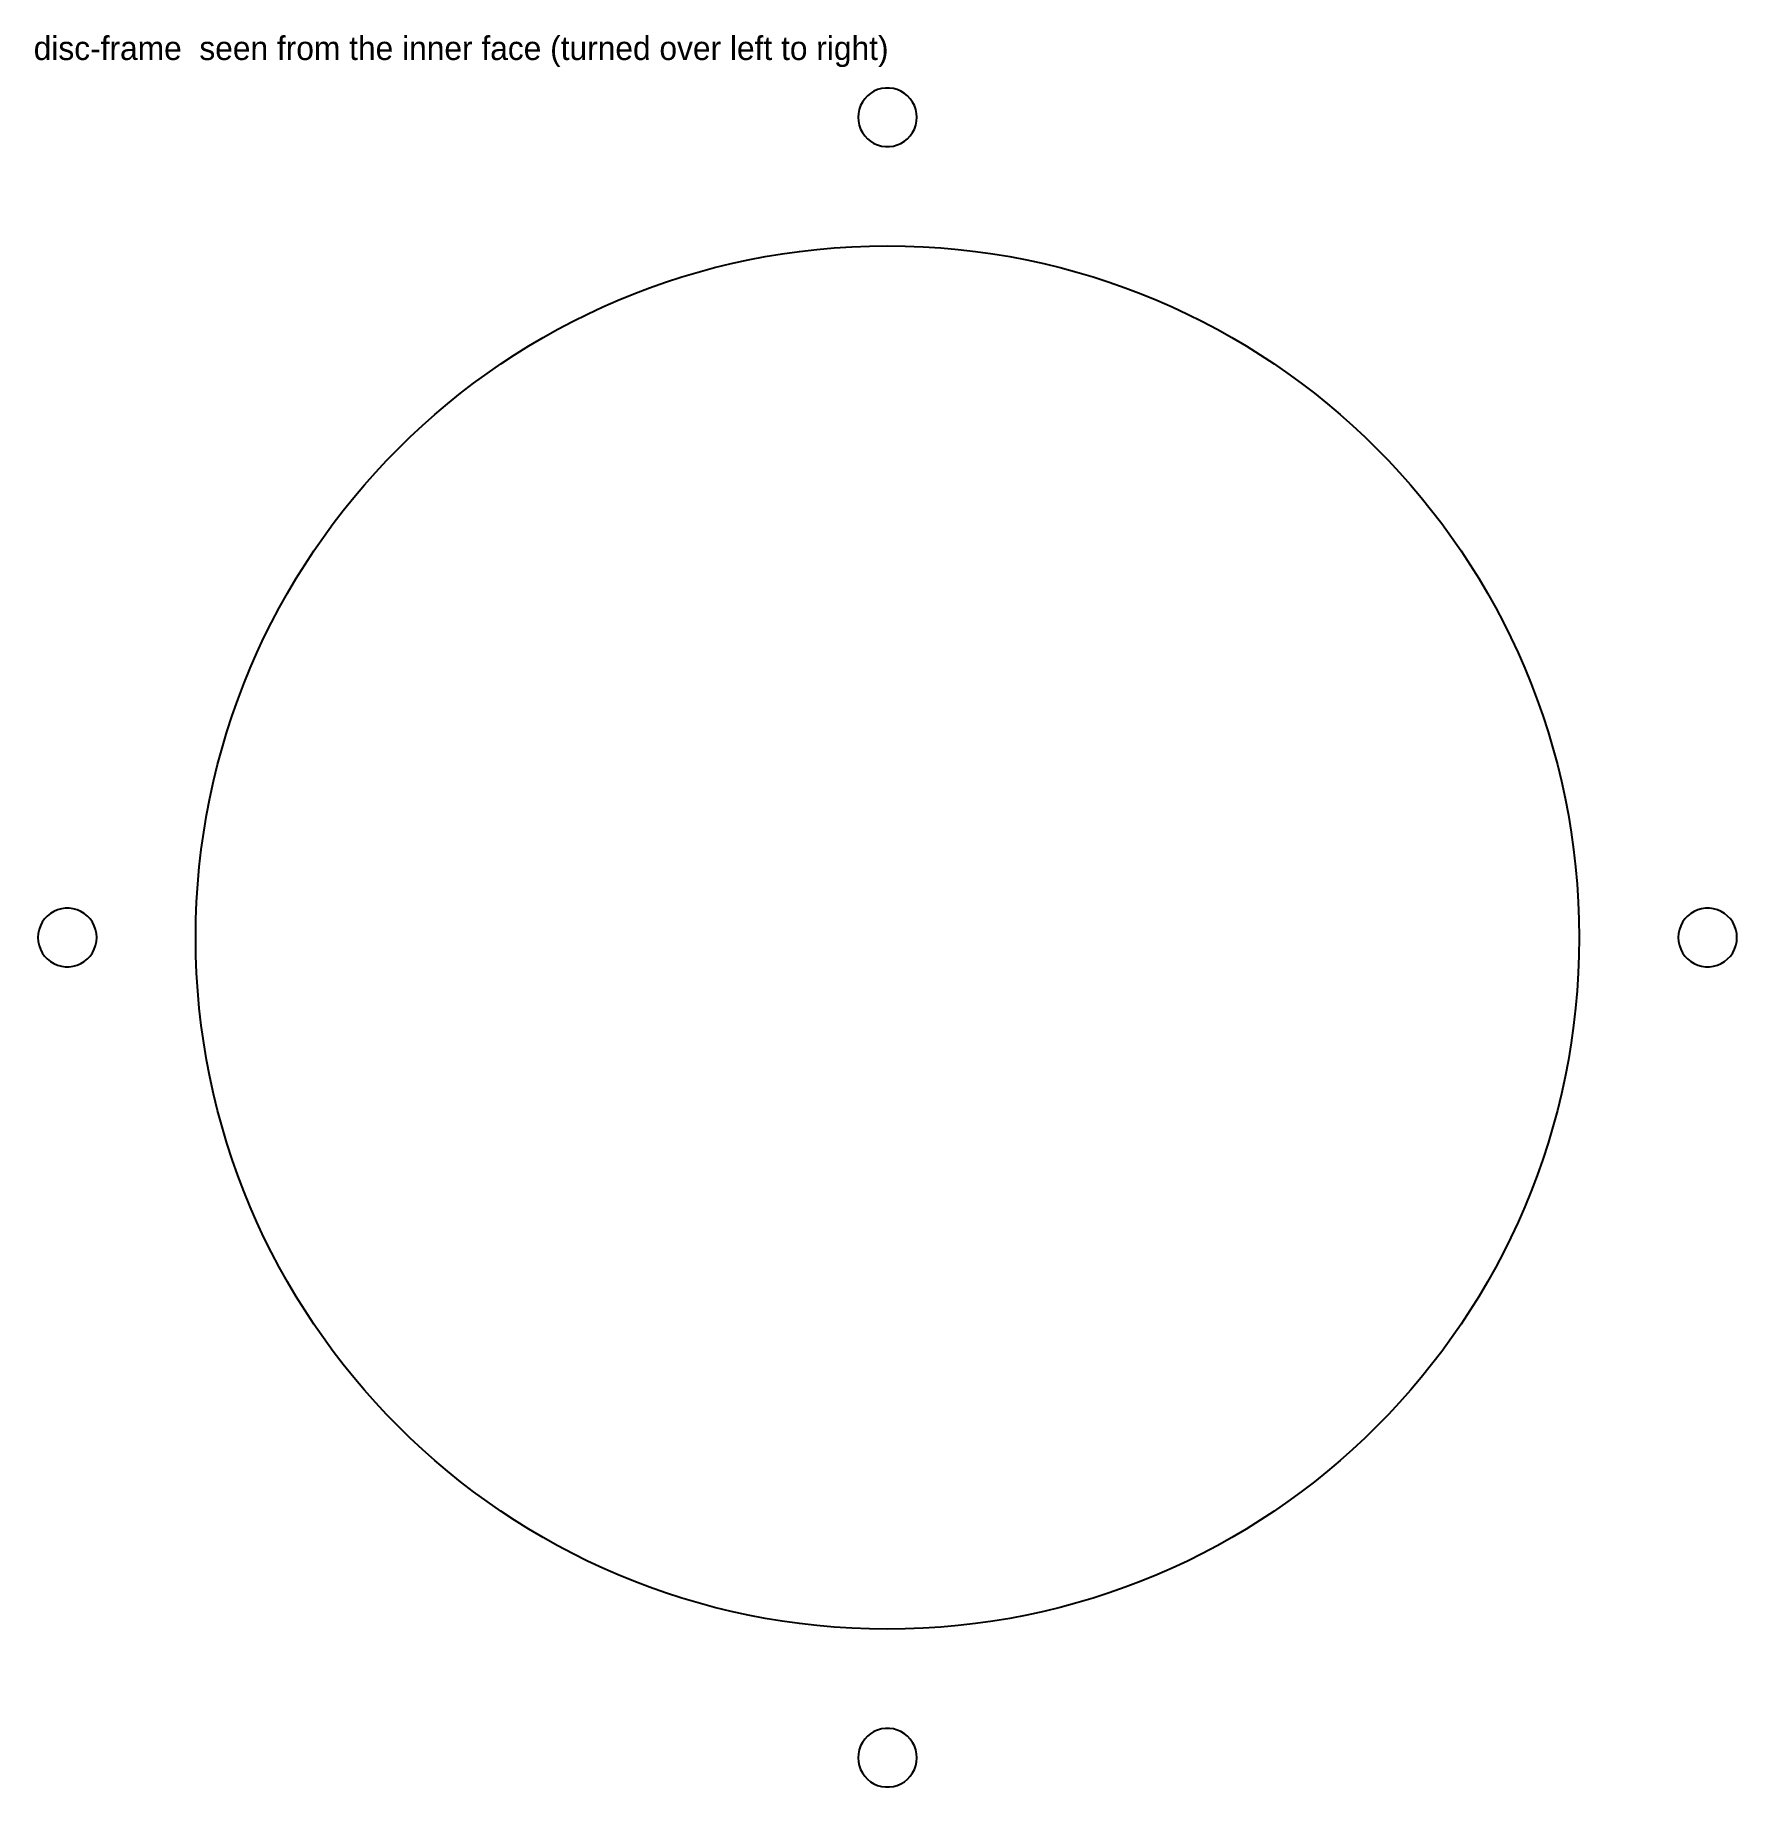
# Model space of a CAD drawing. Header units: millimetres. Extents: x 2 to 433, y 3 to 446.
import ezdxf

# ---------------------------------------------------------------- set-up
doc = ezdxf.new("R2010")
doc.units = ezdxf.units.MM
for name, color, linetype in [('NOTES', 7, 'Continuous'), ('POCKET_3.2MM_UNDERSIDE', 6, 'Continuous'), ('REF_THROUGH', 8, 'Continuous')]:
    doc.layers.add(name, color=color, linetype=linetype)

msp = doc.modelspace()

# ---------------------------------------------------------------- linework, layer by layer
at = {"layer": 'POCKET_3.2MM_UNDERSIDE'}
for points in [[(210.57, 425.5), (210.64, 424.49), (210.85, 423.5), (211.19, 422.54), (211.66, 421.64), (212.24, 420.81), (212.93, 420.07), (213.72, 419.43), (214.58, 418.91), (215.51, 418.5), (216.49, 418.23), (217.49, 418.09), (218.51, 418.09), (219.51, 418.23), (220.49, 418.5), (221.42, 418.91), (222.28, 419.43), (223.07, 420.07), (223.76, 420.81), (224.34, 421.64), (224.81, 422.54), (225.15, 423.5), (225.36, 424.49), (225.43, 425.5), (225.36, 426.51), (225.15, 427.5), (224.81, 428.46), (224.34, 429.36), (223.76, 430.19), (223.07, 430.93), (222.28, 431.57), (221.42, 432.09), (220.49, 432.5), (219.51, 432.77), (218.51, 432.91), (217.49, 432.91), (216.49, 432.77), (215.51, 432.5), (214.58, 432.09), (213.72, 431.57), (212.93, 430.93), (212.24, 430.19), (211.66, 429.36), (211.19, 428.46), (210.85, 427.5), (210.64, 426.51), (210.57, 425.5)], [(3.07, 218), (3.14, 216.99), (3.35, 216), (3.69, 215.04), (4.16, 214.14), (4.74, 213.31), (5.43, 212.57), (6.22, 211.93), (7.08, 211.41), (8.01, 211), (8.99, 210.73), (9.99, 210.59), (11.01, 210.59), (12.01, 210.73), (12.99, 211), (13.92, 211.41), (14.78, 211.93), (15.57, 212.57), (16.26, 213.31), (16.84, 214.14), (17.31, 215.04), (17.65, 216), (17.86, 216.99), (17.93, 218), (17.86, 219.01), (17.65, 220), (17.31, 220.96), (16.84, 221.86), (16.26, 222.69), (15.57, 223.43), (14.78, 224.07), (13.92, 224.59), (12.99, 225), (12.01, 225.27), (11.01, 225.41), (9.99, 225.41), (8.99, 225.27), (8.01, 225), (7.08, 224.59), (6.22, 224.07), (5.43, 223.43), (4.74, 222.69), (4.16, 221.86), (3.69, 220.96), (3.35, 220), (3.14, 219.01), (3.07, 218)], [(418.07, 218), (418.14, 216.99), (418.35, 216), (418.69, 215.04), (419.16, 214.14), (419.74, 213.31), (420.43, 212.57), (421.22, 211.93), (422.08, 211.41), (423.01, 211), (423.99, 210.73), (424.99, 210.59), (426.01, 210.59), (427.01, 210.73), (427.99, 211), (428.92, 211.41), (429.78, 211.93), (430.57, 212.57), (431.26, 213.31), (431.84, 214.14), (432.31, 215.04), (432.65, 216), (432.86, 216.99), (432.93, 218), (432.86, 219.01), (432.65, 220), (432.31, 220.96), (431.84, 221.86), (431.26, 222.69), (430.57, 223.43), (429.78, 224.07), (428.92, 224.59), (427.99, 225), (427.01, 225.27), (426.01, 225.41), (424.99, 225.41), (423.99, 225.27), (423.01, 225), (422.08, 224.59), (421.22, 224.07), (420.43, 223.43), (419.74, 222.69), (419.16, 221.86), (418.69, 220.96), (418.35, 220), (418.14, 219.01), (418.07, 218)], [(210.57, 10.5), (210.64, 9.49), (210.85, 8.5), (211.19, 7.54), (211.66, 6.64), (212.24, 5.81), (212.93, 5.07), (213.72, 4.43), (214.58, 3.91), (215.51, 3.5), (216.49, 3.23), (217.49, 3.09), (218.51, 3.09), (219.51, 3.23), (220.49, 3.5), (221.42, 3.91), (222.28, 4.43), (223.07, 5.07), (223.76, 5.81), (224.34, 6.64), (224.81, 7.54), (225.15, 8.5), (225.36, 9.49), (225.43, 10.5), (225.36, 11.51), (225.15, 12.5), (224.81, 13.46), (224.34, 14.36), (223.76, 15.19), (223.07, 15.93), (222.28, 16.57), (221.42, 17.09), (220.49, 17.5), (219.51, 17.77), (218.51, 17.91), (217.49, 17.91), (216.49, 17.77), (215.51, 17.5), (214.58, 17.09), (213.72, 16.57), (212.93, 15.93), (212.24, 15.19), (211.66, 14.36), (211.19, 13.46), (210.85, 12.5), (210.64, 11.51), (210.57, 10.5)]]:
    msp.add_lwpolyline(points, close=True, dxfattribs=at)
at = {"layer": 'REF_THROUGH'}
msp.add_circle((218, 218), 175, dxfattribs=at)

# ---------------------------------------------------------------- texts
at = {"layer": 'NOTES'}
msp.add_text('disc-frame  seen from the inner face (turned over left to right)', height=6, dxfattribs=at).set_placement((2, 440))

doc.saveas('drawing.dxf')
